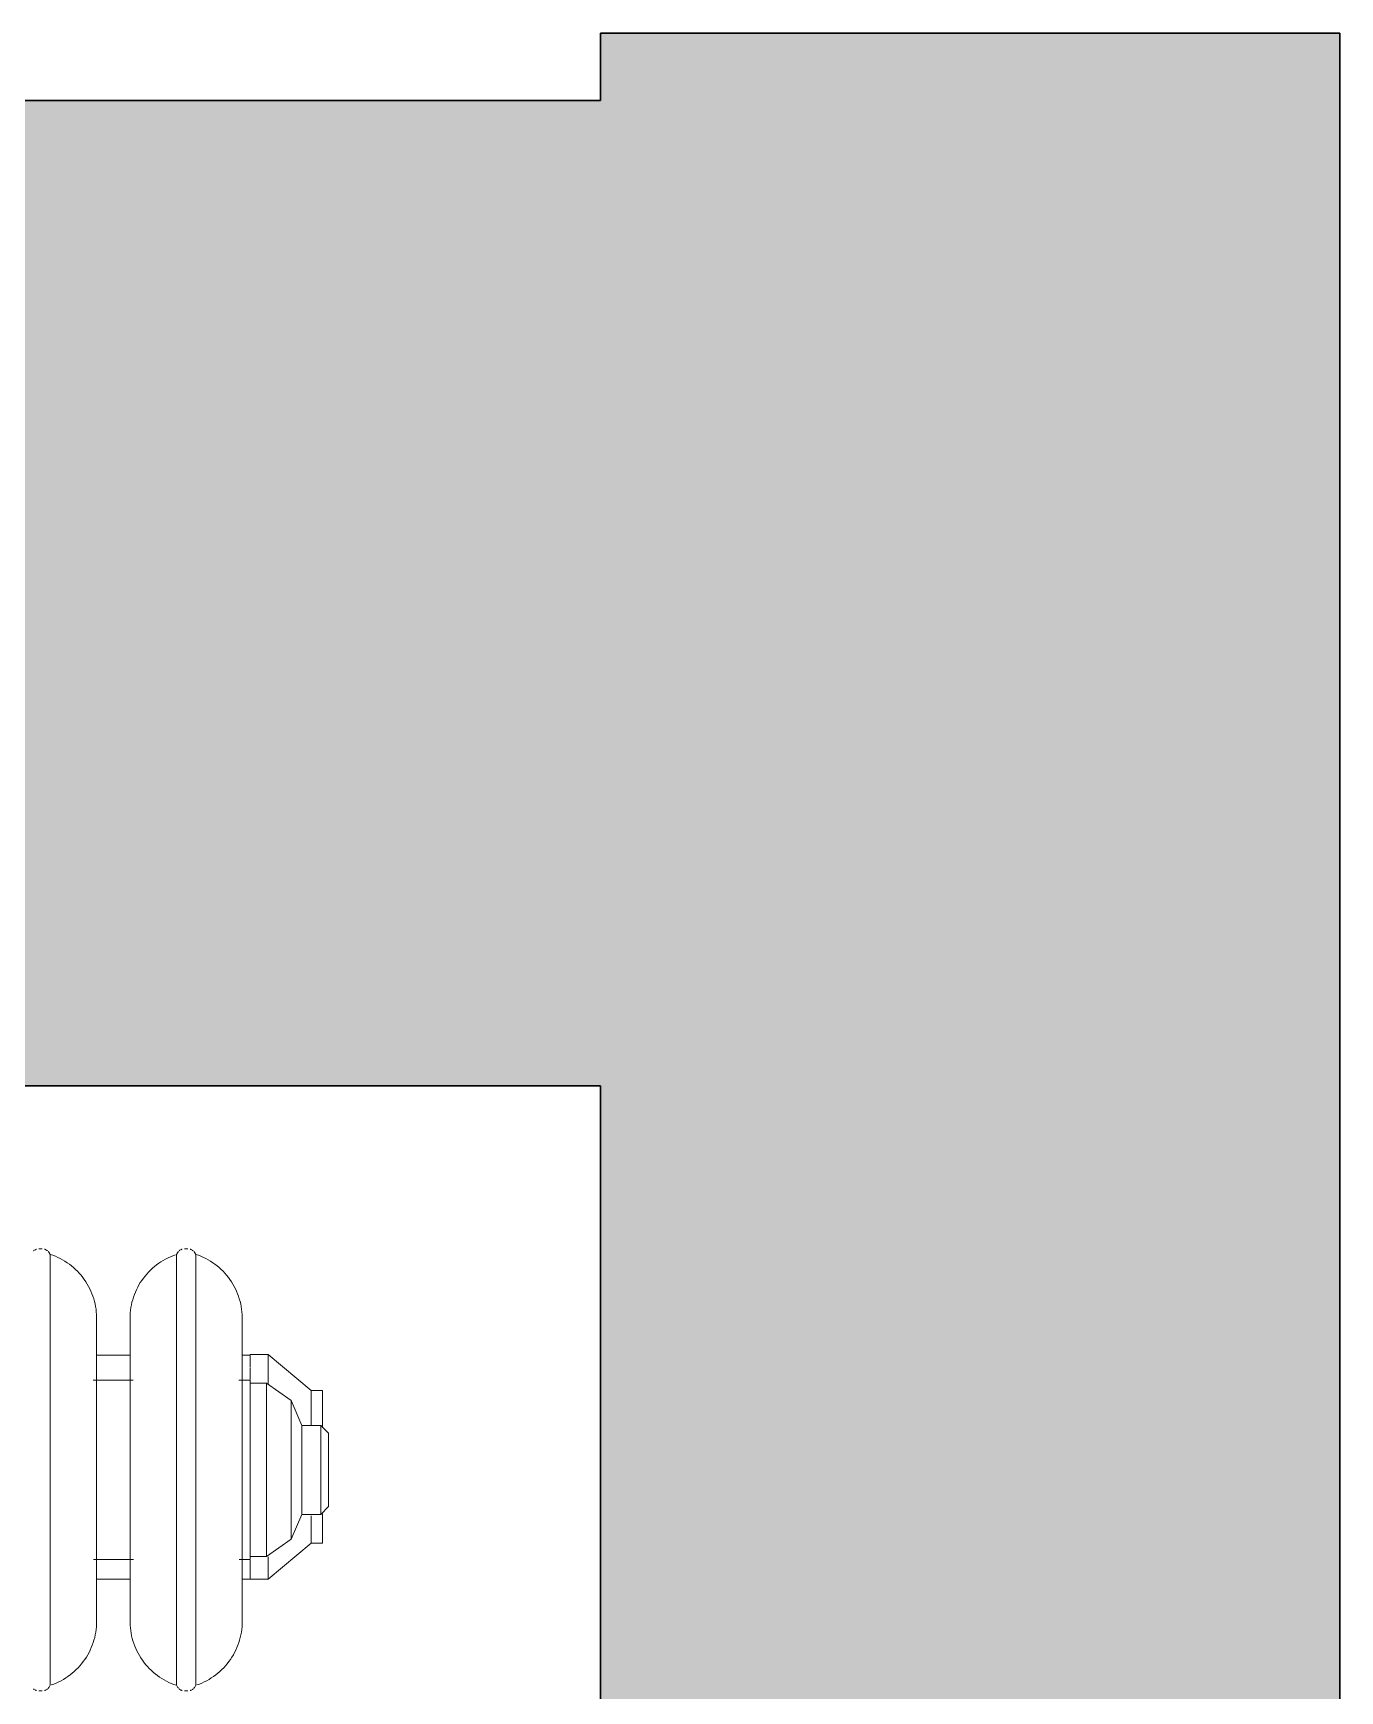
# Model space of a CAD drawing. Header units: inches. Extents: x -1176 to 1474, y -2632 to 978.
# Drawn here: x 1198.57 to 1227.74, y 553.51 to 590.51 of the extents above; entities that cross this region are included whole.
import ezdxf

# ---------------------------------------------------------------- set-up
doc = ezdxf.new("R2010")
doc.units = ezdxf.units.IN
doc.header["$MEASUREMENT"] = 0
for name, color, linetype, lineweight in [('A-GENM', 13, 'Continuous', 18), ('A-WALL', 113, 'Continuous', 18), ('A-WALL-PATT', 111, 'Continuous', 18)]:
    doc.layers.add(name, color=color, linetype=linetype, lineweight=lineweight)

# ---------------------------------------------------------------- blocks, each defined once
blk = doc.blocks.new('Cast_Iron_Radiator_8182 - Cast_Iron_Radiator_8182-V31-3rd Floor Construction')
at = {"layer": 'A-GENM', "lineweight": 9}
for p, q in [((-5.943, 4.848), (-5.968, 4.809)), ((-5.75, 4.933), (-5.787, 4.933)), ((-5.713, 4.933), (-5.75, 4.933)), ((-5.532, 4.809), (-5.557, 4.848)), ((-2.693, 4.848), (-2.718, 4.809)), ((-2.5, 4.933), (-2.537, 4.933)), ((-2.463, 4.933), (-2.5, 4.933)), ((-5.968, 1), (-5.968, 4.809)), ((-5.532, 1), (-5.532, 4.809)), ((-2.718, 1), (-2.718, 4.809)), ((-7.584, 2.438), (-8.542, 1.635)), ((-7.179, 2.438), (-7.584, 2.438)), ((-7.584, 1.944), (-7.584, 2.438)), ((-6.996, 2.438), (-7.179, 2.438)), ((-7.179, 2.291), (-7.179, 2.438)), ((-7.179, 2.296), (-7.179, 2.192)), ((-3.746, 2.438), (-4.501, 2.438)), ((-7.545, 1.935), (-8.095, 1.55)), ((-7.179, 1.935), (-7.545, 1.935)), ((-7.545, 1.935), (-7.545, -1.935)), ((-7.179, 2.013), (-7.179, 2.188)), ((-6.932, 2), (-7.179, 2)), ((-7.179, -2), (-7.179, 2)), ((-3.682, 2), (-4.572, 2)), ((-8.542, 1.635), (-8.792, 1.635)), ((-8.792, 1.635), (-8.792, 0.985)), ((-8.542, 1.635), (-8.542, 1.028)), ((-8.095, 1.55), (-8.331, 0.993)), ((-8.095, 1.55), (-8.095, -1.55)), ((-8.753, 0.993), (-8.929, 0.816)), ((-8.929, 0.816), (-8.929, -0.816)), ((-8.331, 0.993), (-8.753, 0.993)), ((-8.753, 0.993), (-8.753, -0.993)), ((-8.331, 0.993), (-8.331, -0.993)), ((-7.002, 1), (-7.002, -1)), ((-5.968, -1), (-5.968, 1)), ((-5.532, -1), (-5.532, 1)), ((-4.498, -1), (-4.498, 1)), ((-3.752, 1), (-3.752, -1)), ((-2.718, -1), (-2.718, 1)), ((-8.929, -0.816), (-8.753, -0.993)), ((-8.792, -0.961), (-8.792, -1.771)), ((-8.753, -0.993), (-8.331, -0.993)), ((-8.542, -1.008), (-8.542, -1.771)), ((-8.331, -0.993), (-8.095, -1.55)), ((-5.968, -4.809), (-5.968, -1)), ((-5.532, -4.809), (-5.532, -1)), ((-2.718, -4.809), (-2.718, -1)), ((-8.792, -1.771), (-8.542, -1.771)), ((-8.542, -1.771), (-7.584, -2.575)), ((-8.095, -1.55), (-7.545, -1.935)), ((-7.584, -2.575), (-7.584, -1.924)), ((-7.545, -1.935), (-7.179, -1.935)), ((-7.179, -2), (-6.928, -2)), ((-7.179, -2.287), (-7.179, -2.017)), ((-4.568, -2), (-3.678, -2)), ((-7.584, -2.575), (-7.179, -2.575)), ((-7.179, -2.301), (-7.179, -2.452)), ((-7.179, -2.551), (-7.179, -2.436)), ((-7.179, -2.562), (-6.997, -2.562)), ((-7.179, -2.565), (-7.179, -2.575)), ((-4.503, -2.562), (-3.747, -2.562)), ((-5.968, -4.809), (-5.943, -4.848)), ((-5.557, -4.848), (-5.532, -4.809)), ((-2.718, -4.809), (-2.693, -4.848)), ((-5.787, -4.933), (-5.75, -4.933)), ((-5.75, -4.933), (-5.713, -4.933)), ((-2.537, -4.933), (-2.5, -4.933)), ((-2.5, -4.933), (-2.463, -4.933))]:
    blk.add_line(p, q, dxfattribs=at)
at = {"layer": 'A-GENM', "lineweight": 9, "flags": 128}
for points in [[(-5.943, 4.848), (-5.938, 4.854), (-5.934, 4.86), (-5.929, 4.866), (-5.925, 4.872), (-5.919, 4.877)], [(-5.909, 4.887), (-5.903, 4.892), (-5.897, 4.896), (-5.891, 4.901), (-5.885, 4.905)], [(-5.872, 4.912), (-5.865, 4.915), (-5.858, 4.918), (-5.851, 4.921), (-5.844, 4.924), (-5.837, 4.926)], [(-5.662, 4.925), (-5.655, 4.923), (-5.648, 4.921), (-5.641, 4.918), (-5.634, 4.915), (-5.627, 4.912)], [(-5.614, 4.904), (-5.608, 4.9), (-5.602, 4.896), (-5.596, 4.891), (-5.591, 4.887)], [(-5.58, 4.876), (-5.575, 4.871), (-5.57, 4.865), (-5.565, 4.859), (-5.561, 4.854), (-5.557, 4.848)], [(-2.693, 4.848), (-2.688, 4.854), (-2.684, 4.86), (-2.679, 4.866), (-2.675, 4.872), (-2.669, 4.877)], [(-2.659, 4.887), (-2.653, 4.892), (-2.647, 4.896), (-2.641, 4.901), (-2.635, 4.905)], [(-2.622, 4.912), (-2.615, 4.915), (-2.608, 4.918), (-2.601, 4.921), (-2.594, 4.924), (-2.587, 4.926)], [(-2.412, 4.925), (-2.405, 4.923), (-2.398, 4.921), (-2.391, 4.918), (-2.384, 4.915), (-2.377, 4.912)], [(-2.364, 4.904), (-2.358, 4.9), (-2.352, 4.896), (-2.346, 4.891), (-2.341, 4.887)], [(-7.002, 3.383), (-7.001, 3.443), (-6.997, 3.503), (-6.991, 3.563), (-6.983, 3.622), (-6.972, 3.681), (-6.959, 3.74), (-6.943, 3.798), (-6.926, 3.855), (-6.906, 3.911), (-6.883, 3.967), (-6.859, 4.022), (-6.832, 4.076), (-6.804, 4.128), (-6.773, 4.18), (-6.74, 4.23), (-6.705, 4.279), (-6.668, 4.326), (-6.63, 4.372), (-6.589, 4.416), (-6.547, 4.459), (-6.503, 4.5), (-6.458, 4.539), (-6.411, 4.576), (-6.362, 4.612), (-6.312, 4.645), (-6.261, 4.677), (-6.209, 4.706), (-6.155, 4.733), (-6.101, 4.758), (-6.045, 4.781), (-5.989, 4.802)], [(-5.532, 4.809), (-5.475, 4.789), (-5.419, 4.767), (-5.365, 4.743), (-5.311, 4.716), (-5.258, 4.688), (-5.206, 4.657), (-5.156, 4.624), (-5.107, 4.59), (-5.059, 4.553), (-5.013, 4.515), (-4.969, 4.474), (-4.926, 4.432), (-4.885, 4.389), (-4.846, 4.343), (-4.808, 4.296), (-4.773, 4.248), (-4.739, 4.198), (-4.707, 4.147), (-4.678, 4.095), (-4.651, 4.042), (-4.625, 3.987), (-4.602, 3.932), (-4.581, 3.876), (-4.563, 3.819), (-4.547, 3.761), (-4.533, 3.703), (-4.521, 3.644), (-4.512, 3.585), (-4.505, 3.525), (-4.5, 3.465), (-4.498, 3.405), (-4.498, 3.383)], [(-3.752, 3.383), (-3.751, 3.443), (-3.747, 3.503), (-3.741, 3.563), (-3.733, 3.622), (-3.722, 3.681), (-3.709, 3.74), (-3.693, 3.798), (-3.676, 3.855), (-3.656, 3.911), (-3.633, 3.967), (-3.609, 4.022), (-3.582, 4.076), (-3.554, 4.128), (-3.523, 4.18), (-3.49, 4.23), (-3.455, 4.279), (-3.418, 4.326), (-3.38, 4.372), (-3.339, 4.416), (-3.297, 4.459), (-3.253, 4.5), (-3.208, 4.539), (-3.161, 4.576), (-3.112, 4.612), (-3.062, 4.645), (-3.011, 4.677), (-2.959, 4.706), (-2.905, 4.733), (-2.851, 4.758), (-2.795, 4.781), (-2.739, 4.802)], [(-7.002, 2.438), (-7.002, 2.498), (-7.002, 2.571), (-7.002, 2.642), (-7.002, 2.71), (-7.002, 2.775), (-7.002, 2.837), (-7.002, 2.896), (-7.002, 2.952), (-7.002, 3.005), (-7.002, 3.055), (-7.002, 3.102), (-7.002, 3.145), (-7.002, 3.185), (-7.002, 3.221), (-7.002, 3.254), (-7.002, 3.283), (-7.002, 3.309), (-7.002, 3.33), (-7.002, 3.348), (-7.002, 3.363), (-7.002, 3.373), (-7.002, 3.38), (-7.002, 3.383), (-7.002, 3.383)], [(-7.002, 3.383), (-7.002, 3.381), (-7.002, 3.375), (-7.002, 3.366), (-7.002, 3.353), (-7.002, 3.336), (-7.002, 3.315), (-7.002, 3.29), (-7.002, 3.262), (-7.002, 3.23), (-7.002, 3.195), (-7.002, 3.156), (-7.002, 3.114), (-7.002, 3.068), (-7.002, 3.019), (-7.002, 2.967), (-7.002, 2.911), (-7.002, 2.853), (-7.002, 2.792), (-7.002, 2.727), (-7.002, 2.66), (-7.002, 2.591), (-7.002, 2.518), (-7.002, 2.444), (-7.002, 2.367), (-7.002, 2.288), (-7.002, 2.206), (-7.002, 2.123), (-7.002, 2.038), (-7.002, 1.952), (-7.002, 1.864), (-7.002, 1.774), (-7.002, 1.683), (-7.002, 1.591), (-7.002, 1.499), (-7.002, 1.405), (-7.002, 1.311), (-7.002, 1.216), (-7.002, 1.121), (-7.002, 1.026), (-7.002, 1)], [(-4.498, 3.383), (-4.498, 3.381), (-4.498, 3.375), (-4.498, 3.366), (-4.498, 3.353), (-4.498, 3.336), (-4.498, 3.315), (-4.498, 3.29), (-4.498, 3.262), (-4.498, 3.23), (-4.498, 3.195), (-4.498, 3.156), (-4.498, 3.114), (-4.498, 3.068), (-4.498, 3.019), (-4.498, 2.967), (-4.498, 2.911), (-4.498, 2.853), (-4.498, 2.792), (-4.498, 2.727), (-4.498, 2.66), (-4.498, 2.591), (-4.498, 2.518), (-4.498, 2.444)], [(-4.498, 1), (-4.498, 1.095), (-4.498, 1.19), (-4.498, 1.285), (-4.498, 1.38), (-4.498, 1.473), (-4.498, 1.566), (-4.498, 1.659), (-4.498, 1.75), (-4.498, 1.839), (-4.498, 1.928), (-4.498, 2.015), (-4.498, 2.1), (-4.498, 2.184), (-4.498, 2.266), (-4.498, 2.346), (-4.498, 2.423), (-4.498, 2.498), (-4.498, 2.571), (-4.498, 2.642), (-4.498, 2.71), (-4.498, 2.775), (-4.498, 2.837), (-4.498, 2.896), (-4.498, 2.952), (-4.498, 3.005), (-4.498, 3.055), (-4.498, 3.102), (-4.498, 3.145), (-4.498, 3.185), (-4.498, 3.221), (-4.498, 3.254), (-4.498, 3.283), (-4.498, 3.309), (-4.498, 3.33), (-4.498, 3.348), (-4.498, 3.363), (-4.498, 3.373), (-4.498, 3.38), (-4.498, 3.383), (-4.498, 3.383)], [(-3.752, 2.438), (-3.752, 2.498), (-3.752, 2.571), (-3.752, 2.642), (-3.752, 2.71), (-3.752, 2.775), (-3.752, 2.837), (-3.752, 2.896), (-3.752, 2.952), (-3.752, 3.005), (-3.752, 3.055), (-3.752, 3.102), (-3.752, 3.145), (-3.752, 3.185), (-3.752, 3.221), (-3.752, 3.254), (-3.752, 3.283), (-3.752, 3.309), (-3.752, 3.33), (-3.752, 3.348), (-3.752, 3.363), (-3.752, 3.373), (-3.752, 3.38), (-3.752, 3.383), (-3.752, 3.383)], [(-3.752, 3.383), (-3.752, 3.381), (-3.752, 3.375), (-3.752, 3.366), (-3.752, 3.353), (-3.752, 3.336), (-3.752, 3.315), (-3.752, 3.29), (-3.752, 3.262), (-3.752, 3.23), (-3.752, 3.195), (-3.752, 3.156), (-3.752, 3.114), (-3.752, 3.068), (-3.752, 3.019), (-3.752, 2.967), (-3.752, 2.911), (-3.752, 2.853), (-3.752, 2.792), (-3.752, 2.727), (-3.752, 2.66), (-3.752, 2.591), (-3.752, 2.518), (-3.752, 2.444), (-3.752, 2.367), (-3.752, 2.288), (-3.752, 2.206), (-3.752, 2.123), (-3.752, 2.038), (-3.752, 1.952), (-3.752, 1.864), (-3.752, 1.774), (-3.752, 1.683), (-3.752, 1.591), (-3.752, 1.499), (-3.752, 1.405), (-3.752, 1.311), (-3.752, 1.216), (-3.752, 1.121), (-3.752, 1.026), (-3.752, 1)], [(-7.002, -1), (-7.002, -1.095), (-7.002, -1.19), (-7.002, -1.285), (-7.002, -1.38), (-7.002, -1.473), (-7.002, -1.566), (-7.002, -1.659), (-7.002, -1.75), (-7.002, -1.839), (-7.002, -1.928), (-7.002, -2.015), (-7.002, -2.1), (-7.002, -2.184), (-7.002, -2.266), (-7.002, -2.346), (-7.002, -2.423), (-7.002, -2.498), (-7.002, -2.571), (-7.002, -2.642), (-7.002, -2.71), (-7.002, -2.775), (-7.002, -2.837), (-7.002, -2.896), (-7.002, -2.952), (-7.002, -3.005), (-7.002, -3.055), (-7.002, -3.102), (-7.002, -3.145), (-7.002, -3.185), (-7.002, -3.221), (-7.002, -3.254), (-7.002, -3.283), (-7.002, -3.309), (-7.002, -3.33), (-7.002, -3.348), (-7.002, -3.363), (-7.002, -3.373), (-7.002, -3.38), (-7.002, -3.383), (-7.002, -3.383)], [(-4.498, -3.383), (-4.498, -3.381), (-4.498, -3.375), (-4.498, -3.366), (-4.498, -3.353), (-4.498, -3.336), (-4.498, -3.315), (-4.498, -3.29), (-4.498, -3.262), (-4.498, -3.23), (-4.498, -3.195), (-4.498, -3.156), (-4.498, -3.114), (-4.498, -3.068), (-4.498, -3.019), (-4.498, -2.967), (-4.498, -2.911), (-4.498, -2.853), (-4.498, -2.792), (-4.498, -2.727), (-4.498, -2.66), (-4.498, -2.591), (-4.498, -2.518), (-4.498, -2.444), (-4.498, -2.367), (-4.498, -2.288), (-4.498, -2.206), (-4.498, -2.123), (-4.498, -2.038), (-4.498, -1.952), (-4.498, -1.864), (-4.498, -1.774), (-4.498, -1.683), (-4.498, -1.591), (-4.498, -1.499), (-4.498, -1.405), (-4.498, -1.311), (-4.498, -1.216), (-4.498, -1.121), (-4.498, -1.026), (-4.498, -1)], [(-3.752, -1), (-3.752, -1.095), (-3.752, -1.19), (-3.752, -1.285), (-3.752, -1.38), (-3.752, -1.473), (-3.752, -1.566), (-3.752, -1.659), (-3.752, -1.75), (-3.752, -1.839), (-3.752, -1.928), (-3.752, -2.015), (-3.752, -2.1), (-3.752, -2.184), (-3.752, -2.266), (-3.752, -2.346), (-3.752, -2.423), (-3.752, -2.498), (-3.752, -2.571), (-3.752, -2.642), (-3.752, -2.71), (-3.752, -2.775), (-3.752, -2.837), (-3.752, -2.896), (-3.752, -2.952), (-3.752, -3.005), (-3.752, -3.055), (-3.752, -3.102), (-3.752, -3.145), (-3.752, -3.185), (-3.752, -3.221), (-3.752, -3.254), (-3.752, -3.283), (-3.752, -3.309), (-3.752, -3.33), (-3.752, -3.348), (-3.752, -3.363), (-3.752, -3.373), (-3.752, -3.38), (-3.752, -3.383), (-3.752, -3.383)], [(-7.002, -3.383), (-7.002, -3.381), (-7.002, -3.375), (-7.002, -3.366), (-7.002, -3.353), (-7.002, -3.336), (-7.002, -3.315), (-7.002, -3.29), (-7.002, -3.262), (-7.002, -3.23), (-7.002, -3.195), (-7.002, -3.156), (-7.002, -3.114), (-7.002, -3.068), (-7.002, -3.019), (-7.002, -2.967), (-7.002, -2.911), (-7.002, -2.853), (-7.002, -2.792), (-7.002, -2.727), (-7.002, -2.66), (-7.002, -2.591), (-7.002, -2.561)], [(-4.498, -2.571), (-4.498, -2.642), (-4.498, -2.71), (-4.498, -2.775), (-4.498, -2.837), (-4.498, -2.896), (-4.498, -2.952), (-4.498, -3.005), (-4.498, -3.055), (-4.498, -3.102), (-4.498, -3.145), (-4.498, -3.185), (-4.498, -3.221), (-4.498, -3.254), (-4.498, -3.283), (-4.498, -3.309), (-4.498, -3.33), (-4.498, -3.348), (-4.498, -3.363), (-4.498, -3.373), (-4.498, -3.38), (-4.498, -3.383), (-4.498, -3.383)], [(-3.752, -3.383), (-3.752, -3.381), (-3.752, -3.375), (-3.752, -3.366), (-3.752, -3.353), (-3.752, -3.336), (-3.752, -3.315), (-3.752, -3.29), (-3.752, -3.262), (-3.752, -3.23), (-3.752, -3.195), (-3.752, -3.156), (-3.752, -3.114), (-3.752, -3.068), (-3.752, -3.019), (-3.752, -2.967), (-3.752, -2.911), (-3.752, -2.853), (-3.752, -2.792), (-3.752, -2.727), (-3.752, -2.66), (-3.752, -2.591), (-3.752, -2.562)], [(-5.968, -4.809), (-6.025, -4.789), (-6.081, -4.767), (-6.135, -4.743), (-6.189, -4.716), (-6.242, -4.688), (-6.294, -4.657), (-6.344, -4.624), (-6.393, -4.59), (-6.441, -4.553), (-6.487, -4.515), (-6.531, -4.474), (-6.574, -4.432), (-6.615, -4.389), (-6.654, -4.343), (-6.692, -4.296), (-6.727, -4.248), (-6.761, -4.198), (-6.793, -4.147), (-6.822, -4.095), (-6.849, -4.042), (-6.875, -3.987), (-6.898, -3.932), (-6.919, -3.876), (-6.937, -3.819), (-6.953, -3.761), (-6.967, -3.703), (-6.979, -3.644), (-6.988, -3.585), (-6.995, -3.525), (-7, -3.465), (-7.002, -3.405), (-7.002, -3.383)], [(-4.498, -3.383), (-4.499, -3.443), (-4.503, -3.503), (-4.509, -3.563), (-4.517, -3.622), (-4.528, -3.681), (-4.541, -3.74), (-4.557, -3.798), (-4.574, -3.855), (-4.594, -3.911), (-4.617, -3.967), (-4.641, -4.022), (-4.668, -4.076), (-4.696, -4.128), (-4.727, -4.18), (-4.76, -4.23), (-4.795, -4.279), (-4.832, -4.326), (-4.87, -4.372), (-4.911, -4.416), (-4.953, -4.459), (-4.997, -4.5), (-5.042, -4.539), (-5.089, -4.576), (-5.138, -4.612), (-5.188, -4.645), (-5.239, -4.677), (-5.291, -4.706), (-5.345, -4.733), (-5.399, -4.758), (-5.455, -4.781), (-5.511, -4.802)], [(-2.718, -4.809), (-2.775, -4.789), (-2.831, -4.767), (-2.885, -4.743), (-2.939, -4.716), (-2.992, -4.688), (-3.044, -4.657), (-3.094, -4.624), (-3.143, -4.59), (-3.191, -4.553), (-3.237, -4.515), (-3.281, -4.474), (-3.324, -4.432), (-3.365, -4.389), (-3.404, -4.343), (-3.442, -4.296), (-3.477, -4.248), (-3.511, -4.198), (-3.543, -4.147), (-3.572, -4.095), (-3.599, -4.042), (-3.625, -3.987), (-3.648, -3.932), (-3.669, -3.876), (-3.687, -3.819), (-3.703, -3.761), (-3.717, -3.703), (-3.729, -3.644), (-3.738, -3.585), (-3.745, -3.525), (-3.75, -3.465), (-3.752, -3.405), (-3.752, -3.383)], [(-5.92, -4.876), (-5.925, -4.871), (-5.93, -4.865), (-5.935, -4.859), (-5.939, -4.854), (-5.943, -4.848)], [(-5.886, -4.904), (-5.892, -4.9), (-5.898, -4.896), (-5.904, -4.891), (-5.909, -4.887)], [(-5.838, -4.925), (-5.845, -4.923), (-5.852, -4.921), (-5.859, -4.918), (-5.866, -4.915), (-5.873, -4.912)], [(-5.628, -4.912), (-5.635, -4.915), (-5.642, -4.918), (-5.649, -4.921), (-5.656, -4.924), (-5.663, -4.926)], [(-5.591, -4.887), (-5.597, -4.892), (-5.603, -4.896), (-5.609, -4.901), (-5.615, -4.905)], [(-5.557, -4.848), (-5.562, -4.854), (-5.566, -4.86), (-5.571, -4.866), (-5.575, -4.872), (-5.581, -4.877)], [(-2.67, -4.876), (-2.675, -4.871), (-2.68, -4.865), (-2.685, -4.859), (-2.689, -4.854), (-2.693, -4.848)], [(-2.636, -4.904), (-2.642, -4.9), (-2.648, -4.896), (-2.654, -4.891), (-2.659, -4.887)], [(-2.588, -4.925), (-2.595, -4.923), (-2.602, -4.921), (-2.609, -4.918), (-2.616, -4.915), (-2.623, -4.912)], [(-2.378, -4.912), (-2.385, -4.915), (-2.392, -4.918), (-2.399, -4.921), (-2.406, -4.924), (-2.413, -4.926)], [(-2.341, -4.887), (-2.347, -4.892), (-2.353, -4.896), (-2.359, -4.901), (-2.365, -4.905)]]:
    blk.add_lwpolyline(points, dxfattribs=at)

msp = doc.modelspace()

# ---------------------------------------------------------------- hatches: boundary and pattern name
at = {"layer": 'A-WALL-PATT', "lineweight": 9}
h = msp.add_hatch(color=7, dxfattribs=at)
h.paths.add_polyline_path([(1211.237, 283.439), (1227.737, 283.439), (1227.737, 398.439), (1211.237, 398.439), (1211.237, 326.059)], flags=0)
h.paths.add_polyline_path([(1227.737, 422.439), (1227.737, 590.509), (1211.237, 590.509), (1211.237, 422.439)], flags=0)
at = {"layer": 'A-WALL-PATT'}
h = msp.add_hatch(color=250, dxfattribs=at)
h.paths.add_polyline_path([(882.733, 567.009), (940.092, 567.009), (940.092, 589.009), (874.539, 589.009), (874.539, 567.009), (882.233, 567.009)], flags=0)
h.paths.add_polyline_path([(733.945, 567.009), (745.986, 567.009), (745.986, 589.009), (682.433, 589.009), (682.433, 567.009), (715.255, 567.009)], flags=0)
h.paths.add_polyline_path([(808.486, 567.009), (837.039, 567.009), (837.039, 589.009), (783.486, 589.009), (783.486, 567.009), (807.986, 567.009)], flags=0)
h.paths.add_polyline_path([(1210.551, 567.009), (1211.237, 567.009), (1211.237, 589.009), (1167.697, 589.009), (1167.697, 567.009), (1201.206, 567.009)], flags=0)
h.paths.add_polyline_path([(576.526, 567.009), (644.933, 567.009), (644.933, 589.009), (576.526, 589.009)], flags=0)
h.paths.add_polyline_path([(1107.754, 567.009), (1130.197, 567.009), (1130.197, 589.009), (1068.645, 589.009), (1068.645, 567.009), (1098.408, 567.009)], flags=0)
h.paths.add_polyline_path([(1031.145, 567.009), (1031.145, 589.009), (977.592, 589.009), (977.592, 567.009)], flags=0)
h.paths.add_polyline_path([(539.026, 567.009), (539.026, 589.009), (495.148, 589.009), (495.148, 567.009)], flags=0)

# ---------------------------------------------------------------- linework, layer by layer
at = {"layer": 'A-WALL', "color": 8, "lineweight": 30}
for p, q in [((1211.237, 590.509), (1211.237, 589.009)), ((1227.737, 590.509), (1211.237, 590.509)), ((1227.737, 422.439), (1227.737, 590.509)), ((1211.237, 589.009), (1167.697, 589.009)), ((1211.237, 567.009), (1167.697, 567.009)), ((1211.237, 567.009), (1211.237, 422.439))]:
    msp.add_line(p, q, dxfattribs=at)

# ---------------------------------------------------------------- block references
at = {"layer": 'A-GENM', "lineweight": 9, "rotation": 180}
msp.add_blockref('Cast_Iron_Radiator_8182 - Cast_Iron_Radiator_8182-V31-3rd Floor Construction', (1196.237, 558.439), dxfattribs=at)

doc.saveas('drawing.dxf')
